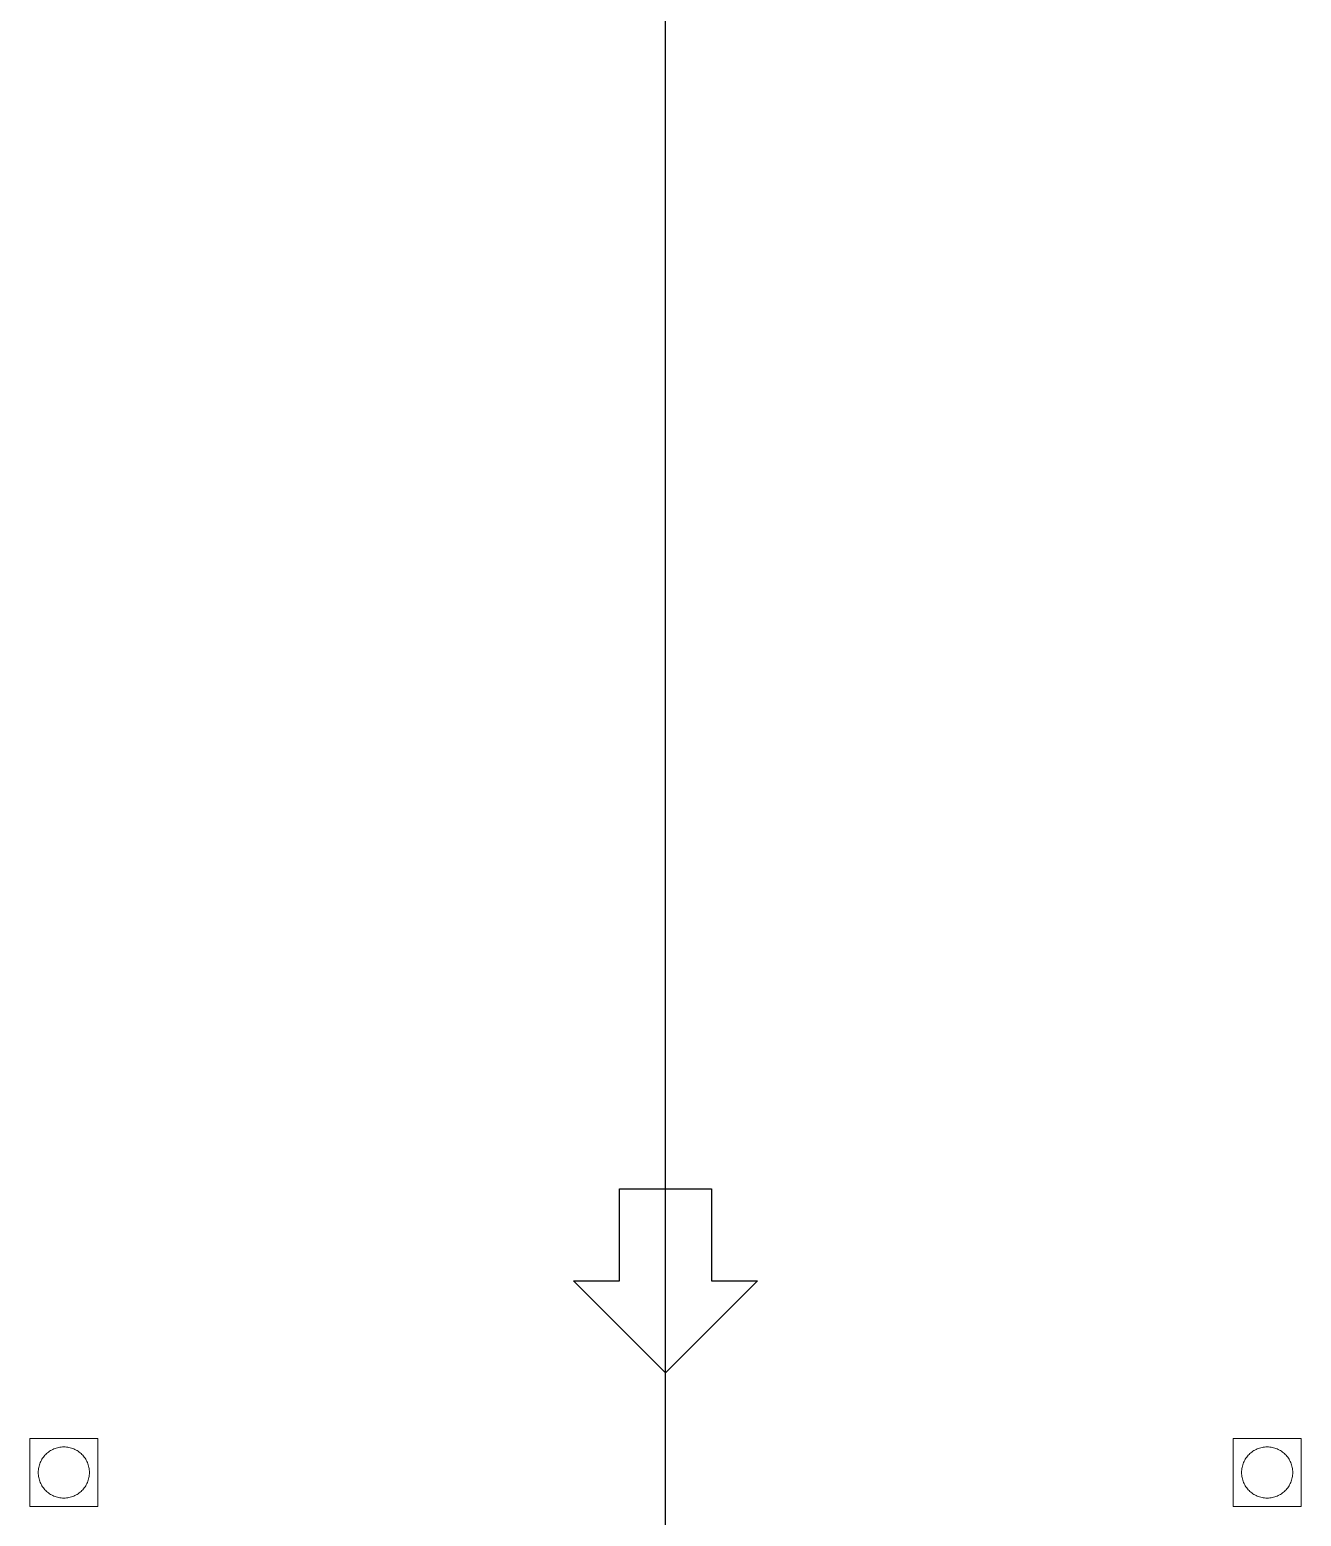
# Model space of a CAD drawing. Header units: millimetres. Extents: x 8456 to 190005487, y 619 to 455456909.
# Drawn here: x 206725 to 207300, y 156812 to 157484 of the extents above; entities that cross this region are included whole.
import ezdxf

# ---------------------------------------------------------------- set-up
doc = ezdxf.new("R2010")
doc.units = ezdxf.units.MM
doc.header["$LTSCALE"] = 400
doc.header["$MEASUREMENT"] = 0
doc.linetypes.add('XR-평면도$0$HID', pattern=[2, 1.1, -0.9])
doc.layers.get('0').update_dxf_attribs({"linetype": 'CONTINUOUS'})
doc.layers.add('WAL', color=3, linetype='CONTINUOUS')
doc.layers.add('XR-평면도$0$A-FFXM-FURN1', color=8, linetype='XR-평면도$0$HID', lineweight=18)
doc.layers.add('XR-평면도$0$A-XXXX-SYMB', color=7, linetype='CONTINUOUS', lineweight=25)

# ---------------------------------------------------------------- blocks, each defined once
blk = doc.blocks.new('A$C2DB436D3')
at = {"layer": 'XR-평면도$0$A-FFXM-FURN1', "color": 8}
for p, q in [((21681.31, 18724.51, 2515.73), (21637.31, 18724.51, 2515.73)), ((21637.31, 18724.51, 2515.73), (21637.31, 18680.51, 2515.73)), ((21681.31, 18680.51, 2515.73), (21681.31, 18724.51, 2515.73)), ((22413.91, 18680.51, 2515.73), (22413.91, 18724.51, 2515.73)), ((22413.91, 18724.51, 2515.73), (22457.91, 18724.51, 2515.73)), ((22457.91, 18724.51, 2515.73), (22457.91, 18680.51, 2515.73)), ((21637.31, 18680.51, 2515.73), (21681.31, 18680.51, 2515.73)), ((22457.91, 18680.51, 2515.73), (22413.91, 18680.51, 2515.73))]:
    blk.add_line(p, q, dxfattribs=at)
for centre in [(21659.31, 18702.51, 2515.73), (22435.91, 18702.51, 2515.73)]:
    blk.add_circle(centre, 16.5, dxfattribs=at)
at = {"layer": 'XR-평면도$0$A-XXXX-SYMB', "color": 8}
for p, q in [((22017.84, 18826.22, 2515.73), (22017.84, 18885.62, 2515.73)), ((22017.84, 18885.62, 2515.73), (22077.24, 18885.62, 2515.73)), ((22077.24, 18885.62, 2515.73), (22077.24, 18826.22, 2515.73)), ((22047.54, 18766.82, 2515.73), (21988.14, 18826.22, 2515.73)), ((21988.14, 18826.22, 2515.73), (22017.84, 18826.22, 2515.73)), ((22106.94, 18826.22, 2515.73), (22047.54, 18766.82, 2515.73)), ((22077.24, 18826.22, 2515.73), (22106.94, 18826.22, 2515.73))]:
    blk.add_line(p, q, dxfattribs=at)

msp = doc.modelspace()

# ---------------------------------------------------------------- linework, layer by layer
at = {"layer": 'WAL'}
msp.add_line((207012.36, 146995.65, 1600.92), (207012.36, 168668.34, 1600.92), dxfattribs=at)

# ---------------------------------------------------------------- block references
at = {"xscale": 0.7, "yscale": 0.7, "zscale": 0.7}
msp.add_blockref('A$C2DB436D3', (191579.09, 143740.16, -160.09), dxfattribs=at)

doc.saveas('drawing.dxf')
